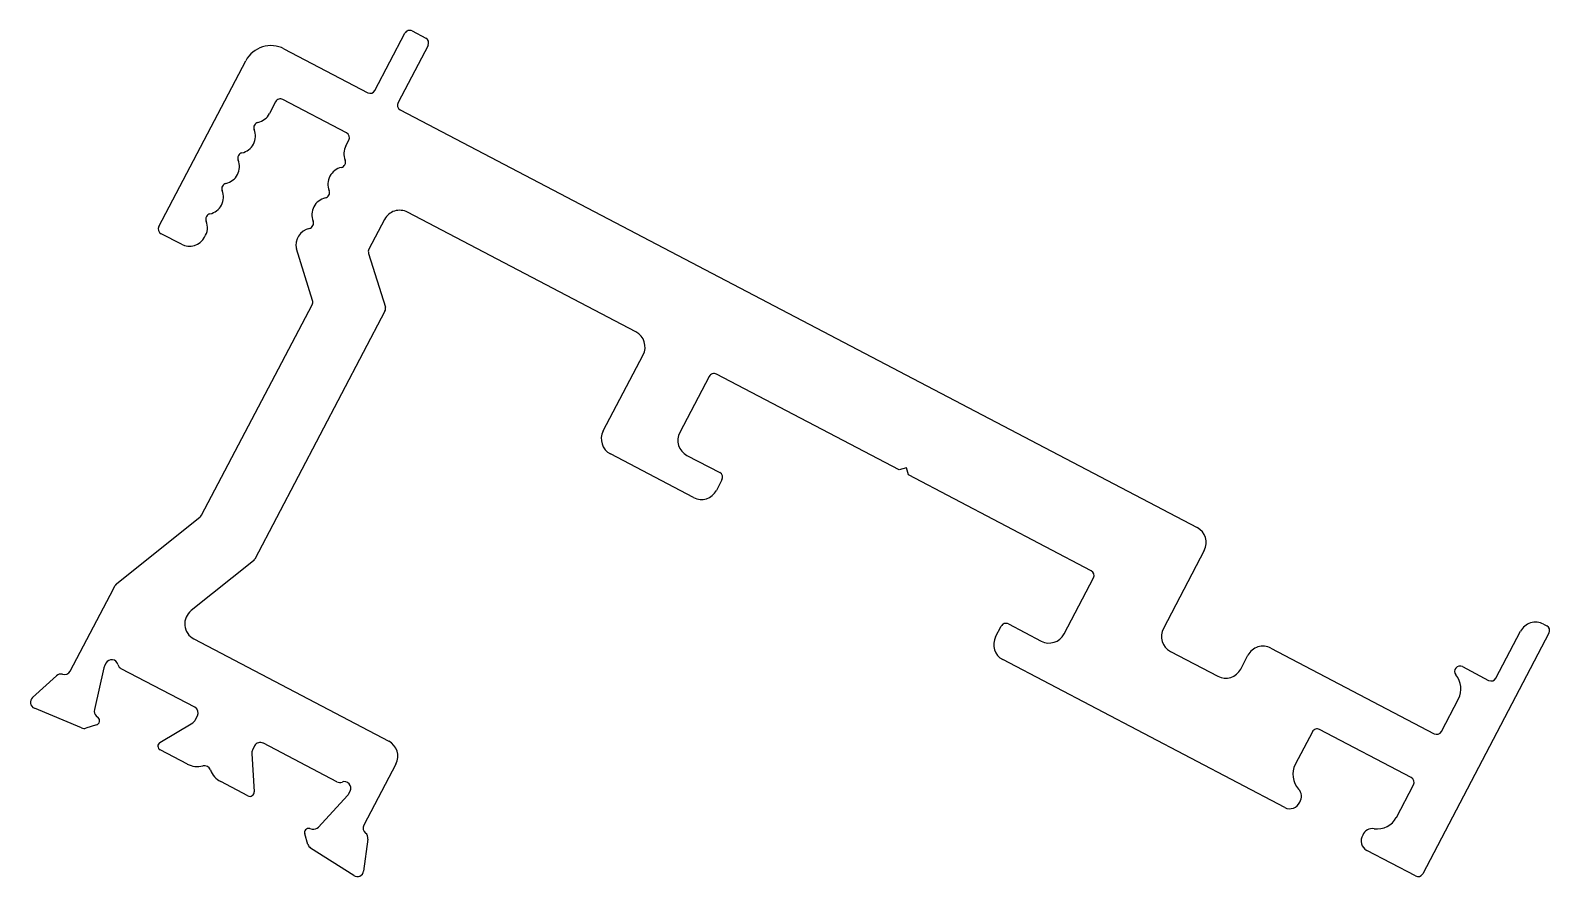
# Model space of a CAD drawing. Extents: x -35 to 35.6, y 5.1 to 44.4.
import ezdxf

# ---------------------------------------------------------------- set-up
doc = ezdxf.new("R2010")
doc.units = 0
doc.layers.get('0').update_dxf_attribs({"linetype": 'CONTINUOUS'})

msp = doc.modelspace()

# ---------------------------------------------------------------- linework, layer by layer
at = {"linetype": 'CONTINUOUS'}
for p, q in [((-18.955, 41.638), (-17.562, 44.294)), ((-17.224, 44.399), (-16.595, 44.07)), ((-23.18, 43.571), (-19.293, 41.532)), ((-16.49, 43.732), (-17.884, 41.075)), ((-28.99, 35.315), (-24.949, 43.02)), ((-23.568, 41.11), (-23.856, 40.561)), ((-20.273, 39.664), (-23.231, 41.215)), ((-17.778, 40.738), (19.229, 21.326)), ((-20.304, 39.067), (-20.168, 39.326)), ((-18.508, 35.644), (-19.236, 34.257)), ((-6.832, 30.412), (-17.442, 35.977)), ((-27.946, 34.486), (-28.885, 34.978)), ((-21.857, 31.871), (-22.605, 34.269)), ((-19.253, 34.066), (-18.473, 31.564)), ((-27.007, 21.896), (-21.875, 31.68)), ((-18.49, 31.373), (-24.532, 19.854)), ((-8.353, 25.812), (-6.5, 29.345)), ((-3.433, 28.346), (-4.799, 25.743)), ((5.388, 24.001), (-3.095, 28.451)), ((-4.16, 22.72), (-8.021, 24.745)), ((-4.466, 24.676), (-2.943, 23.877)), ((5.726, 24.107), (5.388, 24.001)), ((5.831, 23.769), (5.726, 24.107)), ((-2.838, 23.54), (-3.093, 23.053)), ((14.315, 19.319), (5.831, 23.769)), ((-30.955, 18.714), (-27.072, 21.817)), ((-24.598, 19.775), (-27.491, 17.463)), ((19.562, 20.259), (17.662, 16.637)), ((-31.256, 18.188), (-31.021, 18.635)), ((13.054, 16.378), (14.42, 18.982)), ((-33.11, 14.653), (-31.256, 18.188)), ((9.872, 16.252), (10.127, 16.739)), ((10.465, 16.844), (11.988, 16.045)), ((35.572, 16.423), (29.706, 5.239)), ((33.107, 14.329), (34.25, 16.507)), ((35.317, 16.84), (35.467, 16.761)), ((-27.364, 16.147), (-18.317, 11.401)), ((17.995, 15.571), (20.191, 14.419)), ((22.659, 15.722), (30.239, 11.745)), ((-31.447, 15.023), (-31.522, 14.881)), ((23.302, 8.315), (10.204, 15.186)), ((21.258, 14.751), (21.592, 15.389)), ((31.553, 14.862), (32.77, 14.224)), ((-34.861, 13.429), (-33.75, 14.44)), ((-31.549, 14.807), (-31.987, 12.862)), ((-27.327, 12.975), (-30.739, 14.765)), ((-32.583, 12.015), (-34.774, 12.93)), ((30.577, 11.851), (31.371, 13.365)), ((-31.887, 12.158), (-32.378, 12.005)), ((-31.897, 12.576), (-31.811, 12.496)), ((-28.941, 11.342), (-27.415, 12.256)), ((-27.304, 12.374), (-27.201, 12.57)), ((-20.727, 9.513), (-24.139, 11.303)), ((24.582, 11.833), (23.788, 10.319)), ((29.171, 9.709), (24.92, 11.938)), ((-27.669, 10.331), (-28.931, 10.993)), ((-24.681, 10.822), (-24.565, 9.047)), ((-24.544, 11.176), (-24.647, 10.98)), ((-17.985, 10.335), (-19.472, 7.499)), ((-24.858, 8.857), (-26.12, 9.519)), ((28.482, 7.857), (29.276, 9.371)), ((-21.584, 7.405), (-20.232, 8.871)), ((-20.187, 8.935), (-20.112, 9.077)), ((-22.066, 6.596), (-22.219, 7.087)), ((-21.985, 7.342), (-21.87, 7.316)), ((-19.943, 5.151), (-21.942, 6.433)), ((-19.283, 6.851), (-19.484, 5.363)), ((29.368, 5.133), (27.11, 6.318))]:
    msp.add_line(p, q, dxfattribs=at)
for centre, radius, start, end in [((-17.34, 44.178), 0.25, 62.3213, 152.3213), ((-16.712, 43.848), 0.25, 332.3213, 62.3213), ((-23.789, 42.411), 1.31, 62.3213, 152.3213), ((-19.177, 41.754), 0.25, 242.3213, 332.3213), ((-23.347, 40.994), 0.25, 62.3213, 152.3213), ((-17.662, 40.959), 0.25, 152.3213, 242.3213), ((-24.565, 40.932), 0.8, 282.68889, 332.3213), ((-25.308, 39.516), 0.8, 282.68889, 21.95371), ((-24.334, 39.908), 0.25, 102.68889, 201.95371), ((-20.389, 39.442), 0.25, 332.3213, 62.3213), ((-19.595, 38.695), 0.8, 152.3213, 201.95371), ((-26.051, 38.099), 0.8, 282.68889, 21.95371), ((-25.077, 38.491), 0.25, 102.68889, 201.95371), ((-20.569, 38.303), 0.25, 282.68889, 21.95371), ((-20.338, 37.278), 0.8, 102.68889, 201.95371), ((-26.794, 36.682), 0.8, 282.68889, 21.95371), ((-25.82, 37.074), 0.25, 102.68889, 201.95371), ((-21.312, 36.886), 0.25, 282.68889, 21.95371), ((-21.082, 35.861), 0.8, 102.68889, 201.95371), ((-17.809, 35.277), 0.79, 62.3213, 152.3213), ((-28.769, 35.199), 0.25, 152.3213, 242.3213), ((-27.536, 35.26), 0.8, 326.80722, 22.13552), ((-26.564, 35.657), 0.25, 102.68889, 202.48261), ((-22.056, 35.469), 0.25, 282.68889, 21.95371), ((-27.575, 35.194), 0.8, 242.3213, 332.3213), ((-21.825, 34.444), 0.8, 102.68889, 192.68889), ((-19.014, 34.141), 0.25, 152.3213, 197.3213), ((-22.096, 31.796), 0.25, 332.3213, 17.3213), ((-18.711, 31.489), 0.25, 332.3213, 17.3213), ((-7.199, 29.712), 0.79, 332.3213, 62.3213), ((-3.212, 28.23), 0.25, 62.3213, 152.3213), ((-7.654, 25.445), 0.79, 152.3213, 242.3213), ((-4.099, 25.376), 0.79, 152.3213, 242.3213), ((-3.059, 23.656), 0.25, 332.3213, 62.3213), ((-3.793, 23.42), 0.79, 242.3213, 332.3213), ((-27.228, 22.012), 0.25, 308.6213, 332.3213), ((18.862, 20.626), 0.79, 332.3213, 62.3213), ((-24.754, 19.97), 0.25, 308.6213, 332.3213), ((14.199, 19.098), 0.25, 332.3213, 62.3213), ((-30.799, 18.519), 0.25, 128.6213, 152.3213), ((-26.997, 16.846), 0.79, 128.6213, 242.3213), ((10.571, 15.885), 0.79, 152.3213, 242.3213), ((10.349, 16.623), 0.25, 62.3213, 152.3213), ((12.355, 16.745), 0.79, 242.3213, 332.3213), ((18.362, 16.27), 0.79, 152.3213, 242.3213), ((34.95, 16.14), 0.79, 62.3213, 152.3213), ((35.351, 16.54), 0.25, 332.3213, 62.3213), ((22.292, 15.022), 0.79, 62.3213, 152.3213), ((-31.256, 14.742), 0.3, 152.3213, 167.3213), ((-31.182, 14.884), 0.3, 14.13161, 152.3213), ((-30.6, 15.03), 0.3, 194.13161, 242.3213), ((31.437, 14.641), 0.25, 62.3213, 220.44647), ((-33.548, 14.218), 0.3, 73.22558, 132.3213), ((-33.375, 14.792), 0.3, 253.22558, 332.3213), ((20.558, 15.118), 0.79, 242.3213, 332.3213), ((30.485, 13.83), 1, 332.3213, 40.44647), ((32.886, 14.445), 0.25, 242.3213, 332.3213), ((-34.659, 13.207), 0.3, 132.3213, 247.32126), ((-31.694, 12.796), 0.3, 167.3213, 227.3213), ((-27.467, 12.709), 0.3, 332.3213, 62.3213), ((-32.468, 12.291), 0.3, 247.3213, 287.3213), ((-31.947, 12.349), 0.2, 287.3213, 47.3213), ((-27.57, 12.513), 0.3, 300.9213, 332.3213), ((-28.839, 11.17), 0.2, 120.9213, 242.3213), ((-24.279, 11.037), 0.3, 62.3213, 152.3213), ((-18.684, 10.702), 0.79, 332.3213, 62.3213), ((24.804, 11.717), 0.25, 62.3213, 152.3213), ((30.355, 11.967), 0.25, 242.3213, 332.3213), ((-24.381, 10.841), 0.3, 152.3213, 183.7213), ((-27.205, 11.217), 1, 242.3213, 284.59154), ((-26.877, 9.959), 0.3, 20.05106, 104.59154), ((-25.656, 10.404), 1, 200.05106, 242.3213), ((24.674, 9.854), 1, 152.3213, 222.85008), ((-20.588, 9.779), 0.3, 242.3213, 290.51098), ((-20.378, 9.217), 0.3, 332.3213, 110.51098), ((23.574, 8.834), 0.5, 327.40005, 42.85008), ((29.055, 9.487), 0.25, 332.3213, 62.3213), ((-24.765, 9.034), 0.2, 242.3213, 3.7213), ((-20.452, 9.075), 0.3, 317.3213, 332.3213), ((23.534, 8.758), 0.5, 242.3213, 337.24255), ((27.596, 8.321), 1, 261.79252, 332.3213), ((-22.028, 7.146), 0.2, 77.3213, 197.3213), ((-21.804, 7.609), 0.3, 257.3213, 317.3213), ((-19.206, 7.36), 0.3, 152.3213, 231.41702), ((-19.58, 6.891), 0.3, 352.3213, 51.41702), ((27.382, 6.837), 0.5, 81.79252, 157.24255), ((-21.78, 6.685), 0.3, 197.3213, 237.3213), ((27.342, 6.761), 0.5, 147.40005, 242.3213), ((-19.781, 5.403), 0.3, 237.3213, 352.32127), ((29.484, 5.355), 0.25, 242.3213, 332.3213)]:
    msp.add_arc(centre, radius, start, end, dxfattribs=at)

doc.saveas('drawing.dxf')
